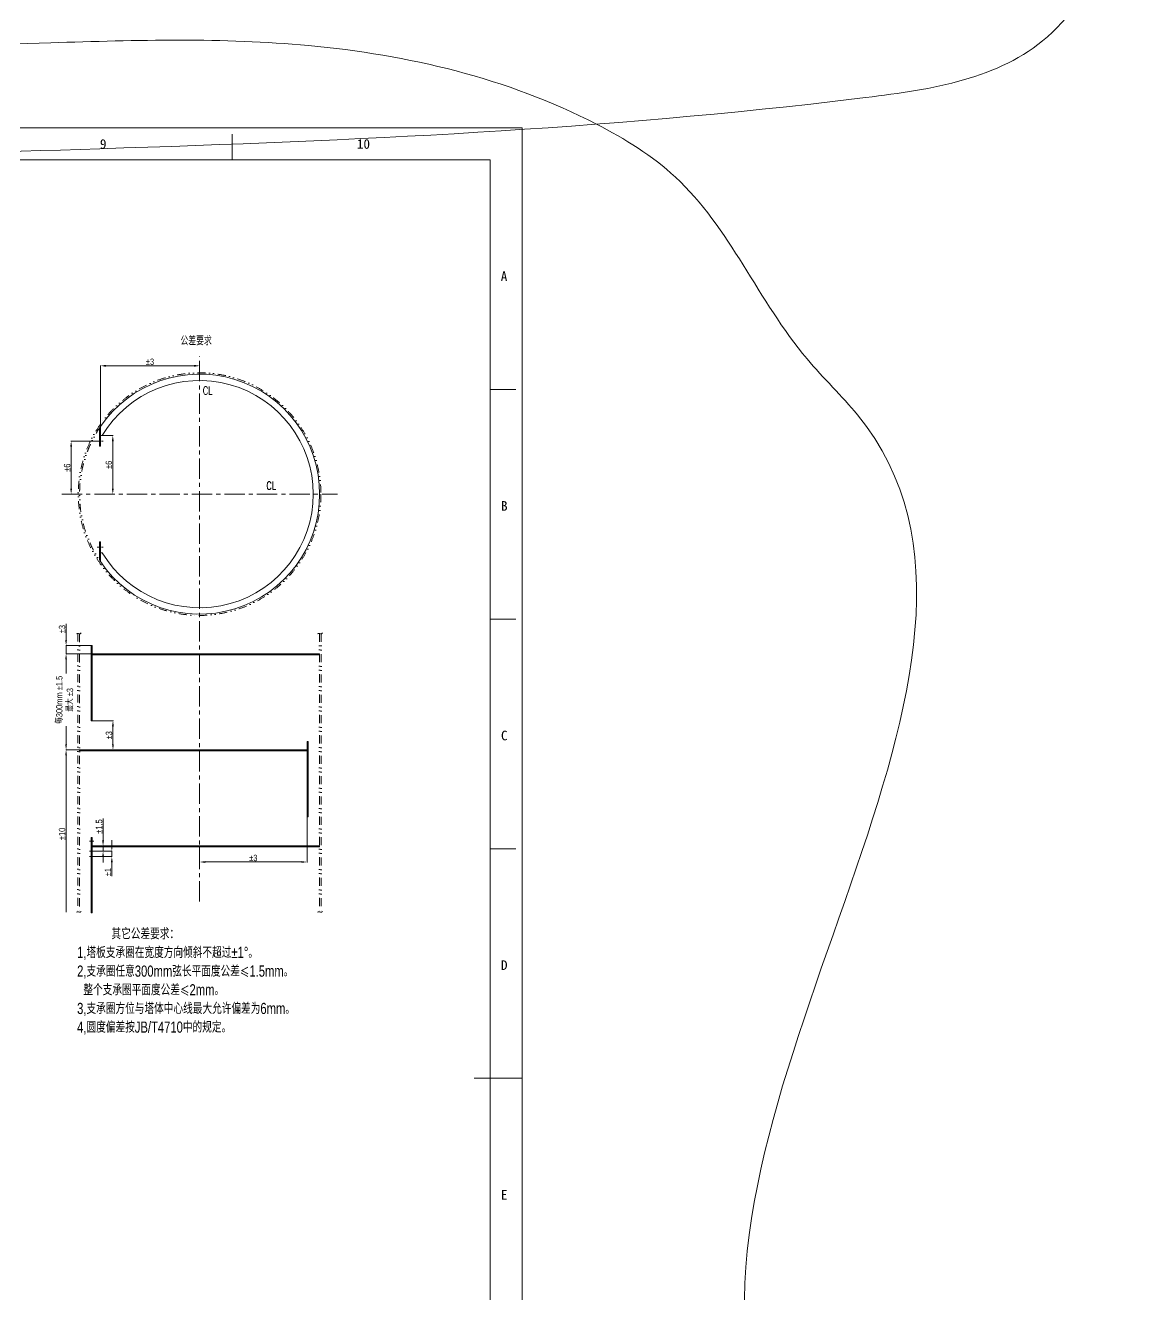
# Model space of a CAD drawing. Header units: millimetres. Extents: x 8160 to 405605, y -30951 to 80400.
# Drawn here: x 233389 to 247163, y 18346 to 34210 of the extents above; entities that cross this region are included whole.
import ezdxf

# ---------------------------------------------------------------- set-up
doc = ezdxf.new("R2010")
doc.units = ezdxf.units.MM
doc.linetypes.add('CENTER', pattern=[50.8, 31.75, -6.35, 6.35, -6.35])
doc.linetypes.add('DIVIDE', pattern=[31.75, 12.7, -6.35, 0, -6.35, 0, -6.35])
doc.layers.get('0').update_dxf_attribs({"lineweight": 13})
doc.layers.get('Defpoints').update_dxf_attribs({"lineweight": 13})
for name, color, linetype, lineweight in [('CENTER', 1, 'CENTER', 13), ('DIM', 7, 'Continuous', 13), ('DIVIDE', 3, 'DIVIDE', 13), ('PROFILE', 4, 'Continuous', 15), ('SEE', 2, 'Continuous', 13)]:
    doc.layers.add(name, color=color, linetype=linetype, lineweight=lineweight)
doc.styles.add('HZ', font='txt.shx', dxfattribs={"width": 0.75, "bigfont": 'tcc_hzdx.shx'})
doc.styles.add('HZDX', font='tcc_simp.shx', dxfattribs={"width": 0.8, "height": 80, "bigfont": 'hzdx.shx'})
doc.styles.add('TCC', font='tcc_simp.shx', dxfattribs={"width": 0.75, "bigfont": 'tcc_hzdx.shx'})
doc.styles.add('图签', font='SimSun.ttf', dxfattribs={"height": 3})
doc.dimstyles.new('uni', dxfattribs={"dimtxt": 90, "dimasz": 70, "dimexe": 5, "dimexo": 0.625, "dimgap": 10, "dimtad": 1, "dimdec": 0, "dimdsep": 46, "dimtxsty": 'HZDX', "dimcen": 2.5, "dimadec": 0, "dimazin": 0, "dimtfac": 1, "dimtdec": 0, "dimtmove": 0, "dimatfit": 3, "dimfxl": 0, "dimarcsym": 0})

# ---------------------------------------------------------------- blocks, each defined once
blk = doc.blocks.new('*D698')
at = {"layer": 'Defpoints', "color": 0}
for p in [(88556, 9970), (89796, 9882), (88556, 9210)]:
    blk.add_point(p, dxfattribs=at)
at = {"layer": 'DIM', "color": 0, "lineweight": -2}
for p, q in [((88556, 9211), (88556, 9975)), ((89726, 9970), (88626, 9970)), ((89796, 9882), (89796, 9975))]:
    blk.add_line(p, q, dxfattribs=at)
at = {"layer": 'DIM', "color": 0}
for points in [[(88626, 9982), (88626, 9958), (88556, 9970)], [(89726, 9982), (89726, 9958), (89796, 9970)]]:
    blk.add_solid(points, dxfattribs=at)
at = {"layer": 'DIM', "color": 0, "insert": (89176, 10020), "char_height": 80, "attachment_point": 5, "style": 'HZDX'}
blk.add_mtext('%%p3', dxfattribs=at)
blk = doc.blocks.new('*D699')
at = {"layer": 'Defpoints', "color": 0}
for p in [(88579, 9098), (88579, 8366), (88711, 8366)]:
    blk.add_point(p, dxfattribs=at)
at = {"layer": 'DIM', "color": 0, "lineweight": -2}
for p, q in [((88580, 9098), (88716, 9098)), ((88711, 9028), (88711, 8436)), ((88580, 8366), (88716, 8366))]:
    blk.add_line(p, q, dxfattribs=at)
at = {"layer": 'DIM', "color": 0}
for points in [[(88699, 9028), (88723, 9028), (88711, 9098)], [(88699, 8436), (88723, 8436), (88711, 8366)]]:
    blk.add_solid(points, dxfattribs=at)
at = {"layer": 'DIM', "color": 0, "insert": (88661, 8732), "char_height": 80, "attachment_point": 5, "rotation": 90, "style": 'HZDX'}
blk.add_mtext('%%p6', dxfattribs=at)
blk = doc.blocks.new('*D700')
at = {"layer": 'Defpoints', "color": 0}
for p in [(88517, 9028), (88190, 8366), (88280, 8366)]:
    blk.add_point(p, dxfattribs=at)
at = {"layer": 'DIM', "color": 0, "lineweight": -2}
for p, q in [((88516, 9028), (88185, 9028)), ((88190, 8958), (88190, 8436)), ((88279, 8366), (88185, 8366))]:
    blk.add_line(p, q, dxfattribs=at)
at = {"layer": 'DIM', "color": 0}
for points in [[(88178, 8958), (88202, 8958), (88190, 9028)], [(88178, 8436), (88202, 8436), (88190, 8366)]]:
    blk.add_solid(points, dxfattribs=at)
at = {"layer": 'DIM', "color": 0, "insert": (88140, 8697), "char_height": 80, "attachment_point": 5, "rotation": 90, "style": 'HZDX'}
blk.add_mtext('%%p6', dxfattribs=at)
blk = doc.blocks.new('*D701')
at = {"layer": 'Defpoints', "color": 0}
for p in [(88127, 6474), (88441, 6474), (88453, 6370)]:
    blk.add_point(p, dxfattribs=at)
at = {"layer": 'DIM', "color": 0, "lineweight": -2}
for p, q in [((88127, 6544), (88127, 6745)), ((88440, 6474), (88122, 6474)), ((88452, 6370), (88122, 6370)), ((88127, 6370), (88127, 6474)), ((88127, 6300), (88127, 6230))]:
    blk.add_line(p, q, dxfattribs=at)
at = {"layer": 'DIM', "color": 0}
for points in [[(88115, 6544), (88138, 6544), (88127, 6474)], [(88115, 6300), (88138, 6300), (88127, 6370)]]:
    blk.add_solid(points, dxfattribs=at)
at = {"layer": 'DIM', "color": 0, "insert": (88077, 6679), "char_height": 80, "attachment_point": 5, "rotation": 90, "style": 'HZDX'}
blk.add_mtext('%%P3', dxfattribs=at)
blk = doc.blocks.new('*D702')
at = {"layer": 'Defpoints', "color": 0}
for p in [(88453, 6370), (88127, 5170), (88296, 5170)]:
    blk.add_point(p, dxfattribs=at)
at = {"layer": 'DIM', "color": 0, "lineweight": -2}
for p, q in [((88452, 6370), (88122, 6370)), ((88127, 6300), (88127, 6124)), ((88127, 5240), (88127, 5467)), ((88295, 5170), (88122, 5170))]:
    blk.add_line(p, q, dxfattribs=at)
at = {"layer": 'DIM', "color": 0}
for points in [[(88115, 6300), (88138, 6300), (88127, 6370)], [(88115, 5240), (88138, 5240), (88127, 5170)]]:
    blk.add_solid(points, dxfattribs=at)
at = {"layer": 'DIM', "color": 0, "insert": (88109, 5795), "char_height": 80, "attachment_point": 5, "rotation": 90, "style": 'HZDX'}
blk.add_mtext('每300mm %%P1.5\\P最大 %%p3', dxfattribs=at)
blk = doc.blocks.new('*D703')
at = {"layer": 'Defpoints', "color": 0}
for p in [(88453, 5534), (88453, 5170), (88713, 5170)]:
    blk.add_point(p, dxfattribs=at)
at = {"layer": 'DIM', "color": 0, "lineweight": -2}
for p, q in [((88454, 5534), (88718, 5534)), ((88713, 5464), (88713, 5240)), ((88454, 5170), (88718, 5170))]:
    blk.add_line(p, q, dxfattribs=at)
at = {"layer": 'DIM', "color": 0}
for points in [[(88701, 5464), (88724, 5464), (88713, 5534)], [(88701, 5240), (88724, 5240), (88713, 5170)]]:
    blk.add_solid(points, dxfattribs=at)
at = {"layer": 'DIM', "color": 0, "insert": (88663, 5352), "char_height": 80, "attachment_point": 5, "rotation": 90, "style": 'HZDX'}
blk.add_mtext('%%p3', dxfattribs=at)
blk = doc.blocks.new('*D704')
at = {"layer": 'Defpoints', "color": 0}
for p in [(91139, 4334), (89796, 3958), (91139, 3768)]:
    blk.add_point(p, dxfattribs=at)
at = {"layer": 'DIM', "color": 0, "lineweight": -2}
for p, q in [((91139, 4333), (91139, 3763)), ((89796, 3957), (89796, 3763)), ((89866, 3768), (91069, 3768))]:
    blk.add_line(p, q, dxfattribs=at)
at = {"layer": 'DIM', "color": 0}
for points in [[(89866, 3779), (89866, 3756), (89796, 3768)], [(91069, 3779), (91069, 3756), (91139, 3768)]]:
    blk.add_solid(points, dxfattribs=at)
at = {"layer": 'DIM', "color": 0, "insert": (90467, 3818), "char_height": 80, "attachment_point": 5, "style": 'HZDX'}
blk.add_mtext('%%p3', dxfattribs=at)
blk = doc.blocks.new('*D705')
at = {"layer": 'Defpoints', "color": 0}
for p in [(88473, 3970), (88589, 3970), (88473, 3902)]:
    blk.add_point(p, dxfattribs=at)
at = {"layer": 'DIM', "color": 0, "lineweight": -2}
for p, q in [((88589, 4040), (88589, 4313)), ((88473, 3970), (88594, 3970)), ((88589, 3902), (88589, 3970)), ((88473, 3902), (88594, 3902)), ((88589, 3832), (88589, 3762))]:
    blk.add_line(p, q, dxfattribs=at)
at = {"layer": 'DIM', "color": 0}
for points in [[(88577, 4040), (88601, 4040), (88589, 3970)], [(88577, 3832), (88601, 3832), (88589, 3902)]]:
    blk.add_solid(points, dxfattribs=at)
at = {"layer": 'DIM', "color": 0, "insert": (88539, 4211), "char_height": 80, "attachment_point": 5, "rotation": 90, "style": 'HZDX'}
blk.add_mtext('%%p1.5', dxfattribs=at)
blk = doc.blocks.new('*D697')
at = {"layer": 'Defpoints', "color": 0}
for p in [(88473, 3902), (88473, 3835), (88699, 3835)]:
    blk.add_point(p, dxfattribs=at)
at = {"layer": 'DIM', "color": 0, "lineweight": -2}
for p, q in [((88699, 3972), (88699, 4042)), ((88473, 3835), (88704, 3835)), ((88474, 3902), (88704, 3902)), ((88699, 3902), (88699, 3835)), ((88699, 3765), (88699, 3589))]:
    blk.add_line(p, q, dxfattribs=at)
at = {"layer": 'DIM', "color": 0}
for points in [[(88687, 3972), (88710, 3972), (88699, 3902)], [(88687, 3765), (88710, 3765), (88699, 3835)]]:
    blk.add_solid(points, dxfattribs=at)
at = {"layer": 'DIM', "color": 0, "insert": (88649, 3642), "char_height": 80, "attachment_point": 5, "rotation": 90, "style": 'HZDX'}
blk.add_mtext('%%p1', dxfattribs=at)
blk = doc.blocks.new('*D706')
at = {"layer": 'Defpoints', "color": 0}
for p in [(88296, 5170), (88127, 3139), (88296, 3139)]:
    blk.add_point(p, dxfattribs=at)
at = {"layer": 'DIM', "color": 0, "lineweight": -2}
for p, q in [((88295, 5170), (88122, 5170)), ((88127, 5100), (88127, 3139))]:
    blk.add_line(p, q, dxfattribs=at)
at = {"layer": 'DIM', "color": 0}
blk.add_solid([(88115, 5100), (88138, 5100), (88127, 5170)], dxfattribs=at)
at = {"layer": 'DIM', "color": 0, "insert": (88077, 4119), "char_height": 80, "attachment_point": 5, "rotation": 90, "style": 'HZDX'}
blk.add_mtext('%%p10', dxfattribs=at)
blk = doc.blocks.new('_None')
blk = doc.blocks.new('btol-1')
at = {"layer": 'CENTER', "ltscale": 8}
for p, q in [((89795.7, 3273.8), (89795.7, 10087.5)), ((88074.1, 8365.9), (91517.4, 8365.9))]:
    blk.add_line(p, q, dxfattribs=at)
at = {"layer": 'CENTER'}
for p, q in [((88516.8, 9027.9), (88589.2, 9027.9)), ((88516.8, 7703.9), (88589.2, 7703.9)), ((88472.7, 4027.8), (88421.2, 4027.8)), ((88472.7, 3902.1), (88421.2, 3902.1)), ((88472.7, 3835.4), (88421.2, 3835.4))]:
    blk.add_line(p, q, dxfattribs=at)
at = {"layer": 'DIVIDE', "ltscale": 8}
for p, q in [((88275.7, 6624.8), (88275.7, 3145.6)), ((88295.7, 6618.5), (88295.7, 3139.3)), ((91295.7, 6622.6), (91295.7, 3143.5)), ((91315.7, 6620.1), (91315.7, 3140.9))]:
    blk.add_line(p, q, dxfattribs=at)
blk.add_circle((89795.7, 8365.9), 1516, dxfattribs=at)
blk.add_arc((89795.7, 8365.9), 1500, 145.75783, 214.24217, dxfattribs=at)
at = {"layer": 'PROFILE'}
for p, q in [((88555.7, 9209.9), (88555.7, 8963.9)), ((88543.7, 9192), (88543.7, 8963.9)), ((88543.7, 9192), (88555.7, 9192)), ((88555.7, 9097.9), (88578.9, 9097.9)), ((88543.7, 8963.9), (88555.7, 8963.9)), ((88543.7, 7767.9), (88555.7, 7767.9)), ((88543.7, 7539.7), (88543.7, 7767.9)), ((88555.7, 7521.8), (88555.7, 7767.9)), ((88555.7, 7633.9), (88578.9, 7633.9)), ((88543.7, 7539.7), (88555.7, 7539.7)), ((88440.9, 6473.5), (88440.9, 5533.5)), ((88452.9, 6473.5), (88440.9, 6473.5)), ((88452.9, 6473.5), (88452.9, 5533.5)), ((88452.9, 6369.5), (91295.7, 6369.5)), ((88452.9, 6357.5), (91295.7, 6357.5)), ((91295.7, 6357.5), (91295.7, 6369.5)), ((88452.9, 5533.5), (88440.9, 5533.5)), ((91138.6, 5273.5), (91138.6, 4733.5)), ((91138.6, 5273.5), (91150.6, 5273.5)), ((91150.6, 5273.5), (91150.6, 4733.5)), ((91138.6, 5169.5), (88295.7, 5169.5)), ((88295.7, 5157.5), (88295.7, 5169.5)), ((91138.6, 5157.5), (88295.7, 5157.5)), ((91138.7, 4735.6), (91138.6, 4333.5)), ((91150.6, 4733.5), (91150.6, 4333.5)), ((91138.6, 4333.5), (91150.6, 4333.5)), ((88440.9, 4073.5), (88440.9, 3133.5)), ((88452.9, 4073.5), (88440.9, 4073.5)), ((88452.9, 4073.5), (88452.9, 3133.5)), ((88452.9, 3969.5), (91295.7, 3969.5)), ((91295.7, 3957.5), (91295.7, 3969.5)), ((88452.9, 3957.5), (91295.7, 3957.5)), ((88452.9, 3133.5), (88440.9, 3133.5))]:
    blk.add_line(p, q, dxfattribs=at)
for radius, start, end in [(1500, 214.24217, 145.75783), (1420, 211.03041, 148.96959)]:
    blk.add_arc((89795.7, 8365.9), radius, start, end, dxfattribs=at)
at = {"layer": 'SEE'}
for points in [[(88256.2, 6619.1), (88271.5, 6625.4), (88293.8, 6618.4), (88315.4, 6630.3)], [(91270.4, 6619.1), (91285.7, 6625.4), (91308, 6618.4), (91329.6, 6630.3)], [(88256.2, 3140), (88271.5, 3146.3), (88293.8, 3139.3), (88315.4, 3151.1)], [(91270.4, 3140), (91285.7, 3146.3), (91308, 3139.3), (91329.6, 3151.1)]]:
    blk.add_spline(points, degree=3, dxfattribs=at)
at = {"insert": (88264.8, 2940.9), "char_height": 140, "width": 3591.964, "attachment_point": 1, "style": 'TCC'}
blk.add_mtext('{\\Ftcc_simp,hzdx|c134;           其它公差要求：\\P1,塔板支承圈在宽度方向倾斜不超过%%P1%%D。\\P2,支承圈任意300mm弦长平面度公差\\Ftxt|c0;\\H0.8333x;≤\\Ftcc_simp,hzdx|c134;\\H1.2x;1.5mm。\\P  整个支承圈平面度公差\\Ftxt|c0;\\H0.8333x;≤\\Ftcc_simp,hzdx|c134;\\H1.2x;2mm。\\P3,支承圈方位与塔体中心线最大允许偏差为6mm。\\P4,圆度偏差按JB/T4710中的规定。}', dxfattribs=at)
at = {"layer": 'DIM', "style": 'HZ', "width": 0.75}
for s, p in [('公差要求', (89557.3, 10227.7)), ('CL', (89835.6, 9610)), ('CL', (90629.4, 8422))]:
    blk.add_text(s, height=100, dxfattribs=at).set_placement(p)
at = {"layer": 'DIM'}
for base, p1, p2, picture, middle in [((88555.7, 9970.1), (89795.7, 9881.9), (88555.7, 9209.9), '*D698', (89175.7, 10020.1)), ((91138.6, 3767.8), (89795.7, 3957.5), (91138.6, 4333.5), '*D704', (90467.1, 3817.8))]:
    dim = blk.add_linear_dim(base=base, p1=p1, p2=p2, text='%%p3', dimstyle='uni', dxfattribs=at)
    dim.commit()
    dim.dimension.update_dxf_attribs({"geometry": picture, "text_midpoint": middle})
for base, p1, p2, text, picture, middle in [((88711, 8365.9), (88578.9, 9097.9), (88578.9, 8365.9), '%%p6', '*D699', (88661, 8731.9)), ((88189.8, 8365.9), (88516.8, 9027.9), (88279.7, 8365.9), '%%p6', '*D700', (88139.8, 8696.9)), ((88126.7, 6473.5), (88452.9, 6369.5), (88440.9, 6473.5), '%%P3', '*D701', (88076.7, 6679.2)), ((88712.8, 5169.5), (88452.9, 5533.5), (88452.9, 5169.5), '%%p3', '*D703', (88662.8, 5351.5)), ((88589.1, 3969.5), (88472.7, 3902.1), (88472.7, 3969.5), '%%p1.5', '*D705', (88539.1, 4211.4)), ((88698.8, 3835.4), (88473.3, 3902.1), (88472.7, 3835.4), '%%p1', '*D697', (88648.8, 3642.3))]:
    dim = blk.add_linear_dim(base=base, p1=p1, p2=p2, angle=90, text=text, dimstyle='uni', dxfattribs=at)
    dim.commit()
    dim.dimension.update_dxf_attribs({"geometry": picture, "text_midpoint": middle})
dim = blk.add_linear_dim(base=(88126.7, 5169.5), p1=(88452.9, 6369.5), p2=(88295.7, 5169.5), angle=90, text='每300mm %%P1.5\\P最大 %%p3', dimstyle='uni', override={"dimtmove": 2}, dxfattribs=at)
dim.commit()
dim.dimension.update_dxf_attribs({"geometry": '*D702', "text_midpoint": (88108.7, 5795.5), "dimtype": 160})
dim = blk.add_linear_dim(base=(88126.7, 3139.3), p1=(88295.7, 5169.5), p2=(88295.7, 3139.3), angle=90, text='%%p10', dimstyle='uni', override={"dimblk2": 'None', "dimsah": 1, "dimse2": 1}, dxfattribs=at)
dim.commit()
dim.dimension.update_dxf_attribs({"geometry": '*D706', "text_midpoint": (88076.7, 4119.4)})

msp = doc.modelspace()

# ---------------------------------------------------------------- linework, layer by layer
at = {"color": 7}
for p, q in [((239597.9, 32929.2), (205957.9, 32929.2)), ((235973.9, 32529.2), (235973.9, 32849.2)), ((239597.9, 9169.2), (239597.9, 32929.2)), ((239197.9, 32529.2), (206957.9, 32529.2)), ((239197.9, 9569.2), (239197.9, 32529.2)), ((239197.9, 29659.2), (239517.9, 29659.2)), ((239197.9, 26789.2), (239517.9, 26789.2)), ((239197.9, 23919.2), (239517.9, 23919.2)), ((239597.9, 21049.2), (238997.9, 21049.2))]:
    msp.add_line(p, q, dxfattribs=at)
at = {"layer": 'DIM', "color": 1}
for points in [[(225478.3, 34277), (226653, 33625.1), (234320.3, 32668.2), (243816.1, 33299.2), (246100.2, 34016.3), (247144.3, 36428.3), (241010, 40600.4), (232852.6, 41643.5), (228610.7, 41773.8), (226457.2, 40404.9), (225413, 39101.1), (224499.4, 36949.8), (225543.6, 34211.8), (225804.6, 34342.2)], [(222018.4, 15813.8), (222777.9, 9169.2), (222131.5, 7174.1), (225466.7, 6891.7), (230497.7, 6778.8), (237733.4, 6496.5), (242934.1, 6948.2), (243499.3, 8868.1), (243612.4, 14402.1), (242538.4, 16943.1), (243786.7, 29342.9), (243156.6, 30042.3), (241511.3, 32315.2), (240526.1, 32975.8), (236925.7, 33958.7), (233705.2, 33993.6), (231394.9, 33923.7), (227929.4, 33958.7), (225329, 34181.5), (223763.8, 33993.6), (222713.6, 33329.3), (222713.6, 32529.2), (222021.3, 28524.1), (222283.3, 25884.9), (222748.9, 18798.7), (222099.9, 16081.9), (222007.2, 15804.1)]]:
    msp.add_spline(points, degree=3, dxfattribs=at)

# ---------------------------------------------------------------- block references
at = {"layer": 'DIM', "color": 7}
msp.add_blockref('btol-1', (145770.4, 19985.4), dxfattribs=at)

# ---------------------------------------------------------------- texts
at = {"color": 7, "style": '图签'}
for s, p in [('9', (234320.3, 32668.2)), ('10', (237532.3, 32668.2)), ('A', (239329.8, 31014.2)), ('B', (239332.5, 28144.2)), ('C', (239332.5, 25274.2)), ('D', (239332.5, 22404.2)), ('E', (239331.8, 19534.2))]:
    msp.add_text(s, height=120, dxfattribs=at).set_placement(p)

doc.saveas('drawing.dxf')
